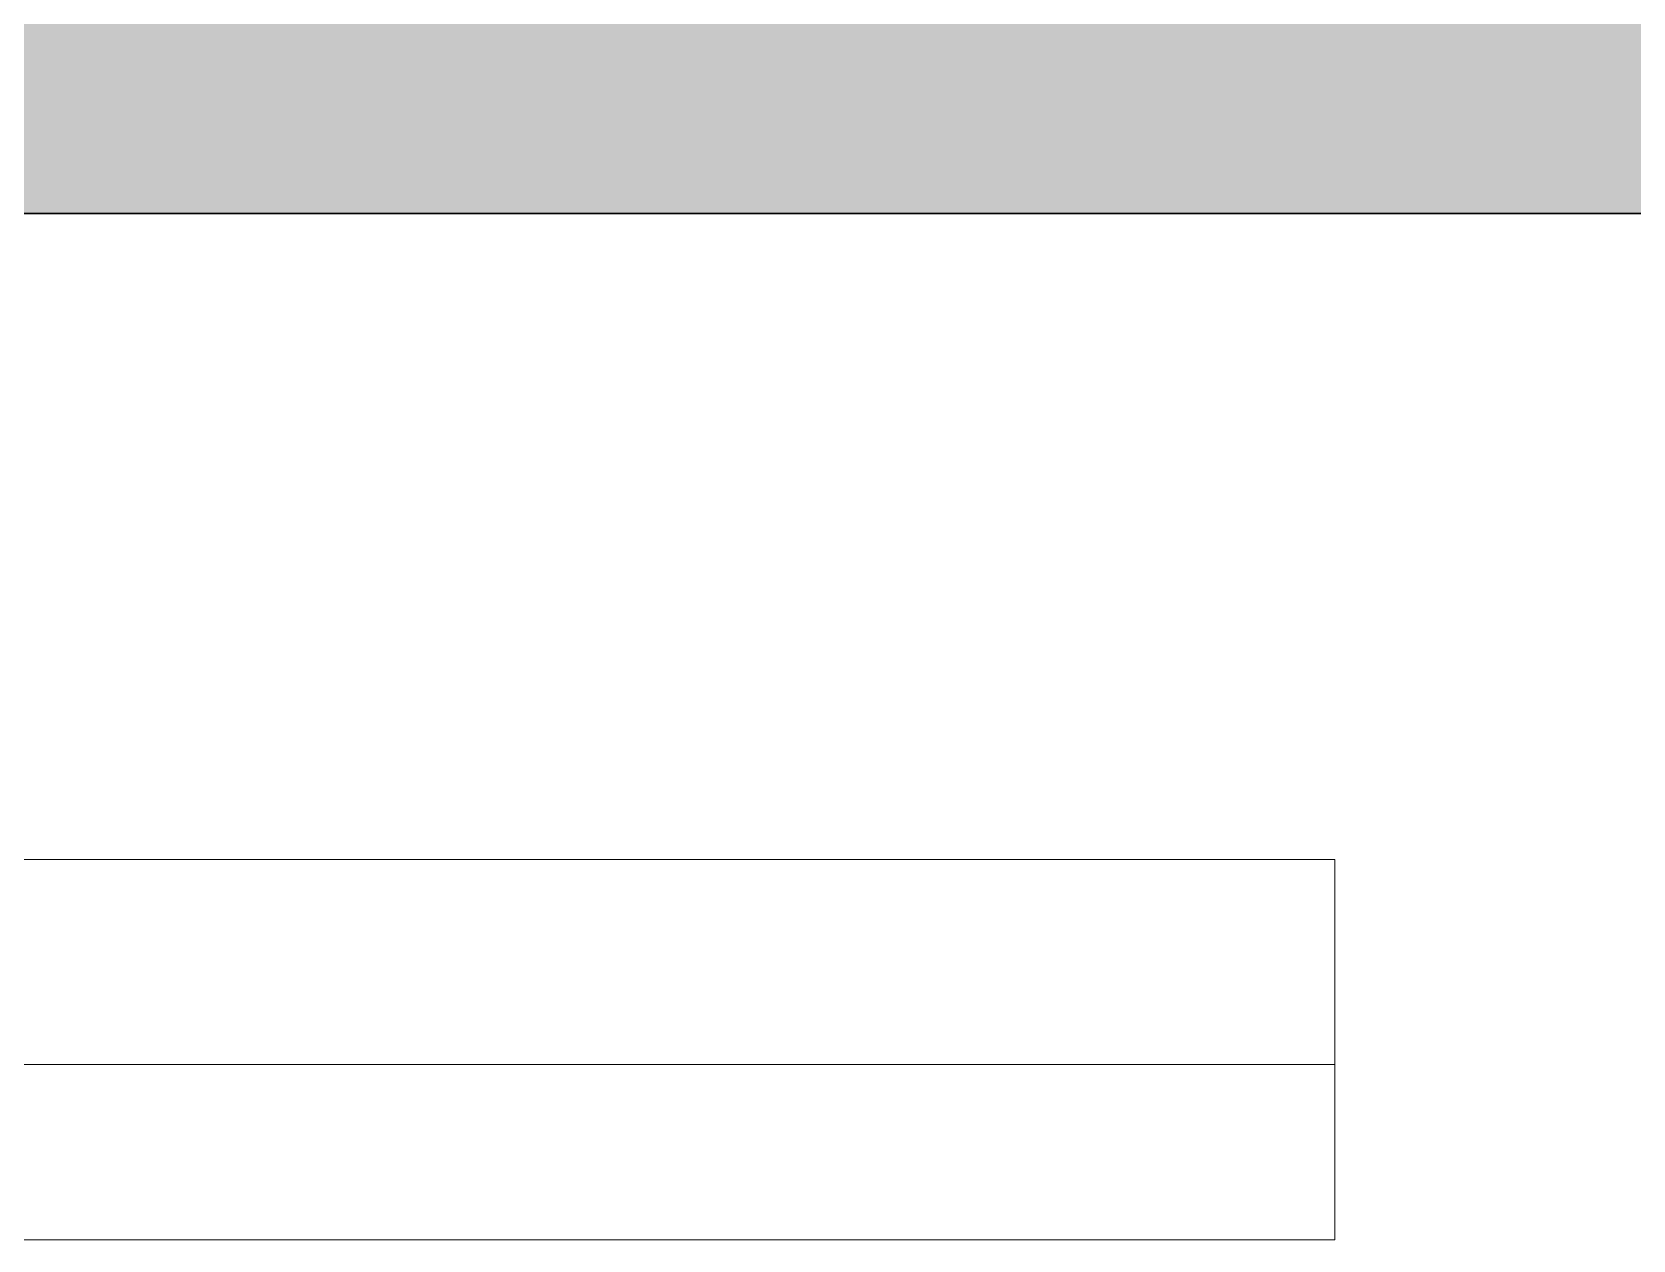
# Model space of a CAD drawing. Header units: millimetres. Extents: x 155927 to 317870, y -36033 to 97293.
# Drawn here: x 228719.6 to 228993.1, y 25351.3 to 25557.6 of the extents above; entities that cross this region are included whole.
import ezdxf

# ---------------------------------------------------------------- set-up
doc = ezdxf.new("R2010")
doc.units = ezdxf.units.MM
doc.header["$MEASUREMENT"] = 0
for name, color, linetype, lineweight in [('A-WALL', 7, 'CONTINUOUS', 9), ('A-WALL-PATT', 7, 'CONTINUOUS', 9), ('I-FURN', 8, 'CONTINUOUS', 9)]:
    doc.layers.add(name, color=color, linetype=linetype, lineweight=lineweight)

msp = doc.modelspace()

# ---------------------------------------------------------------- hatches: boundary and pattern name
at = {"layer": 'A-WALL-PATT'}
msp.add_hatch(color=256, dxfattribs=at).paths.add_polyline_path([(226472.83, 25526.61), (230738.83, 25526.61), (230738.83, 25648.61), (228643.41, 25648.61), (228643.41, 25646.74), (227545.01, 25646.74), (227545.01, 25648.61), (226472.83, 25648.61)], flags=0)

# ---------------------------------------------------------------- linework, layer by layer
at = {"layer": 'A-WALL', "lineweight": 30}
msp.add_line((226472.83, 25526.61), (230738.83, 25526.61), dxfattribs=at)
at = {"layer": 'I-FURN'}
for p, q in [((228942.16, 25416.26), (226542.16, 25416.26)), ((228942.16, 25381.26), (228942.16, 25416.26)), ((226542.16, 25381.26), (228942.16, 25381.26)), ((226542.16, 25381.26), (228942.16, 25381.26)), ((228942.16, 25381.26), (228942.16, 25351.26)), ((228942.16, 25351.26), (226542.16, 25351.26))]:
    msp.add_line(p, q, dxfattribs=at)

doc.saveas('drawing.dxf')
